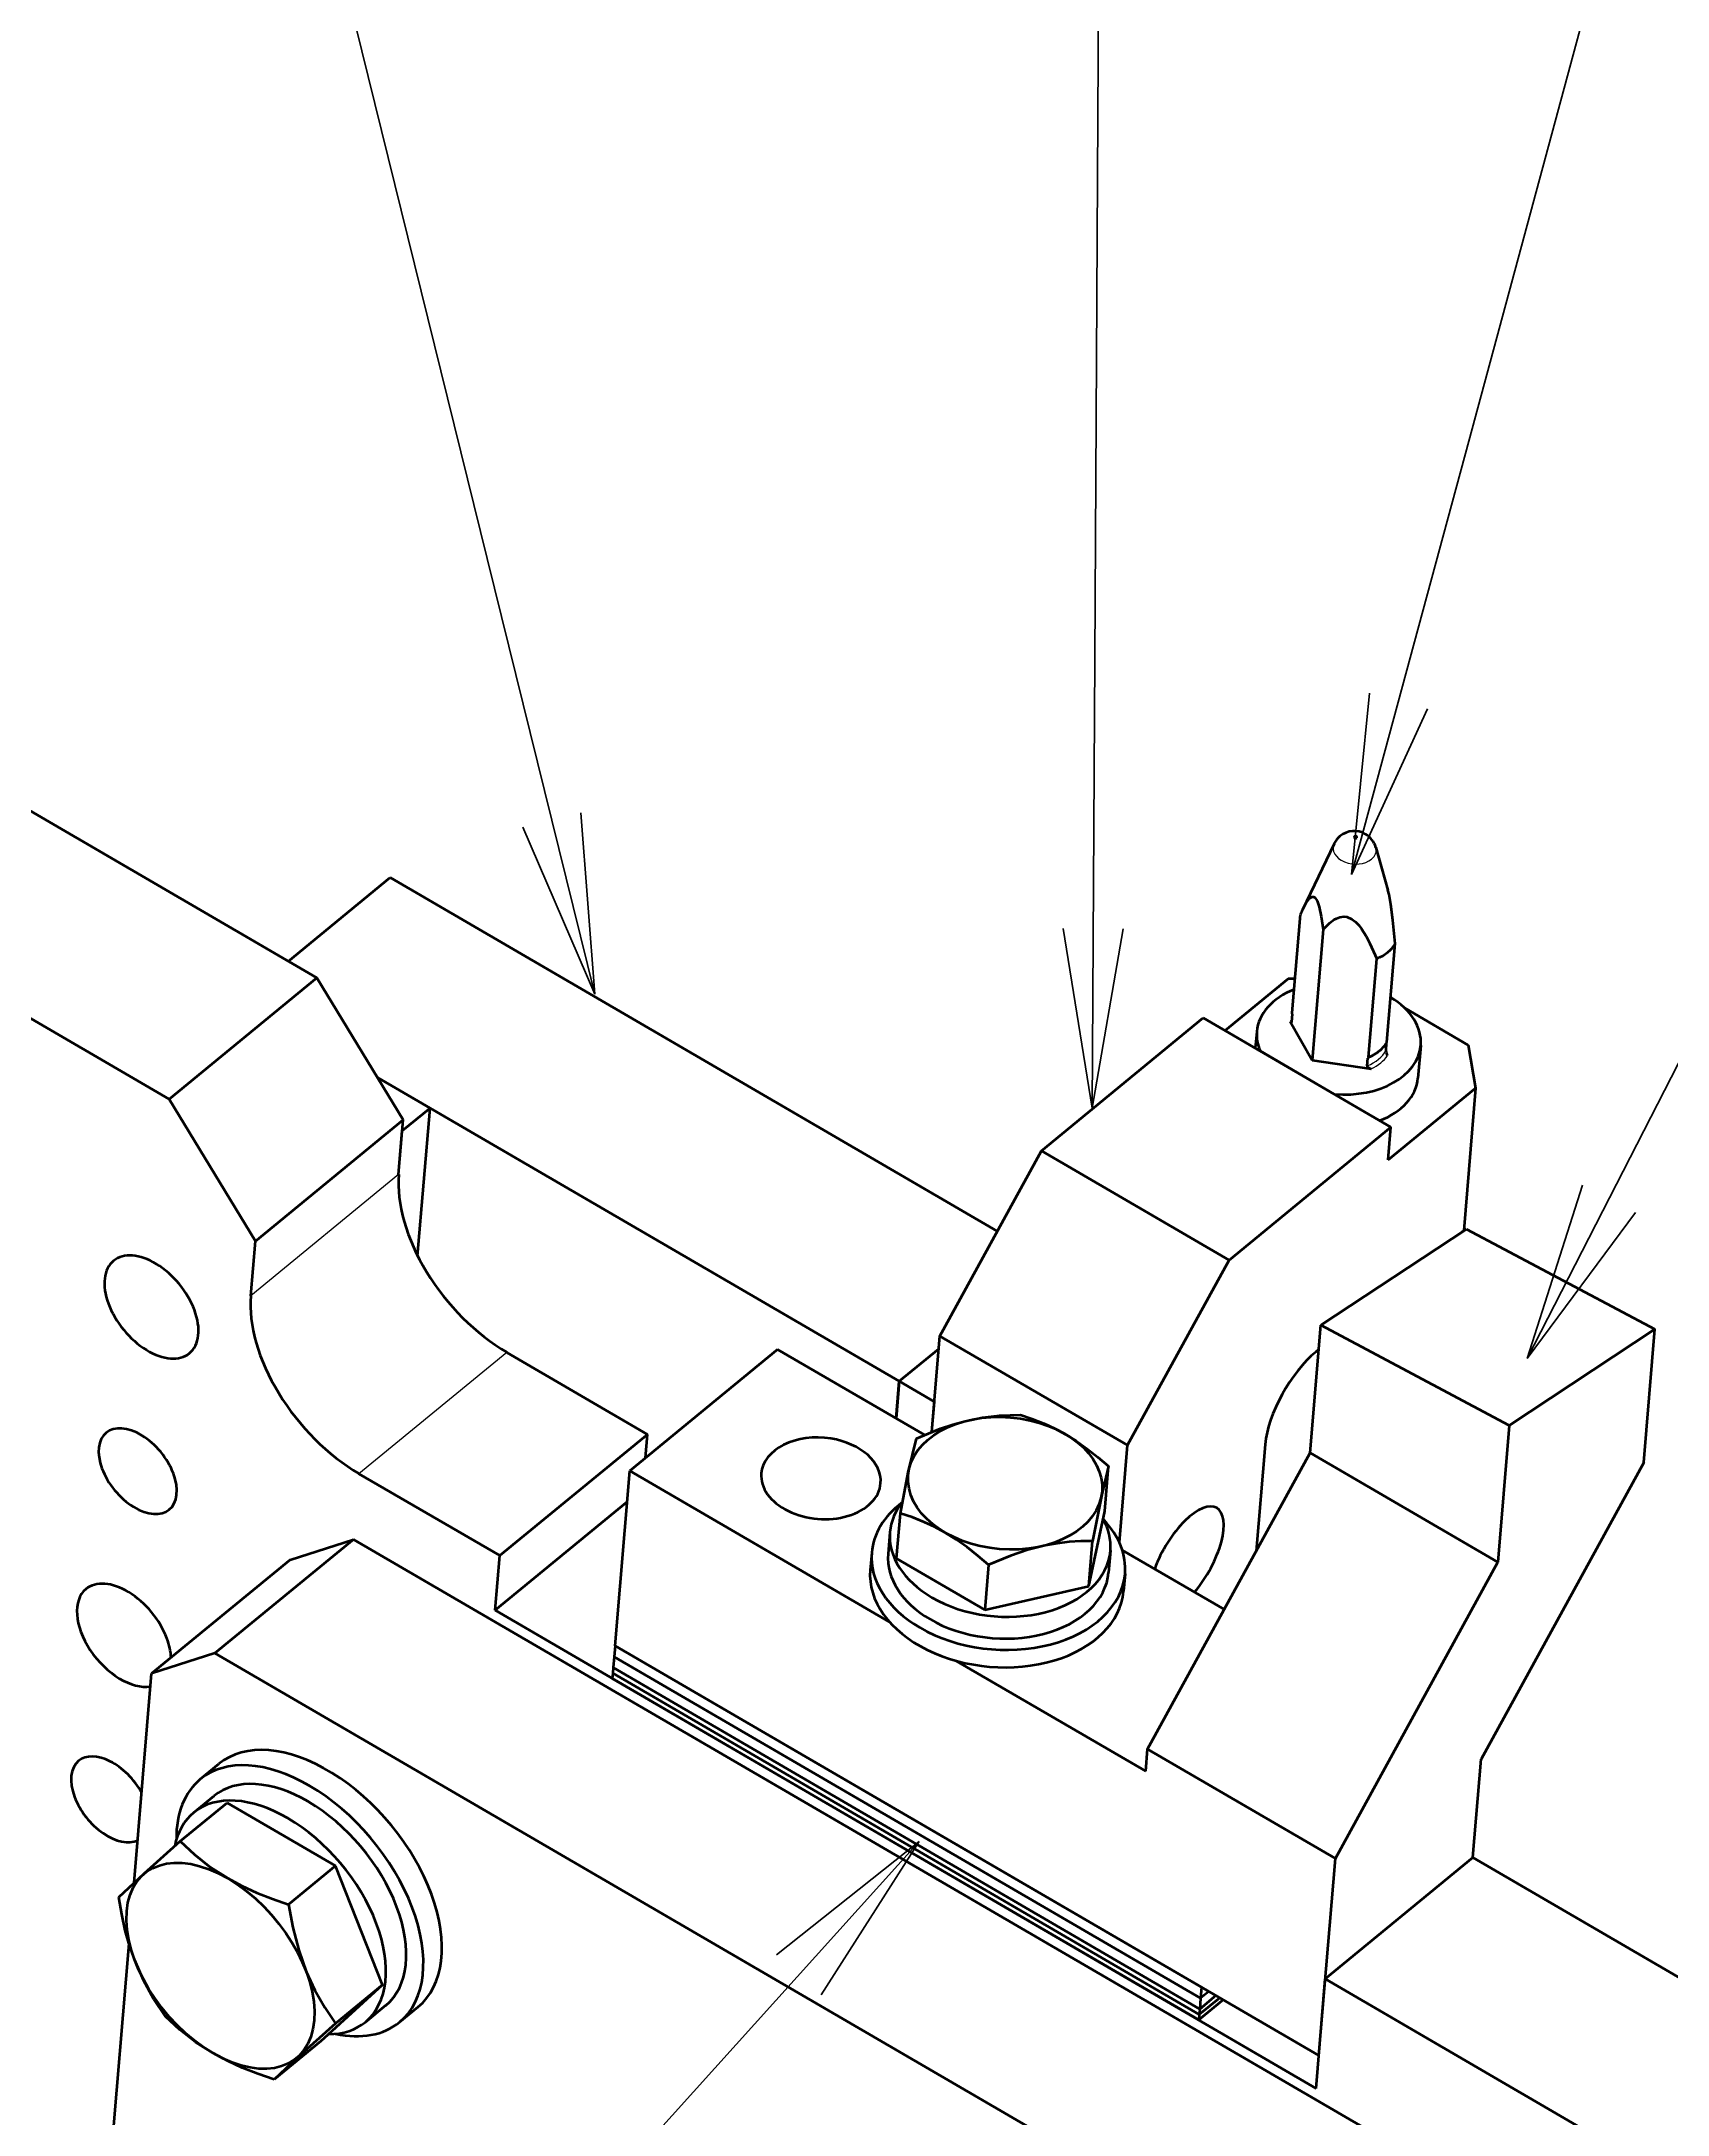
# Model space of a CAD drawing. Header units: millimetres. Extents: x 5606 to 13175, y -3239 to -2051.
# Drawn here: x 6810.4 to 6919.1, y -2763.5 to -2625 of the extents above; entities that cross this region are included whole.
import ezdxf

# ---------------------------------------------------------------- set-up
doc = ezdxf.new("R2010")
doc.units = ezdxf.units.MM
doc.layers.add('word_dim', color=253, linetype='Continuous')
doc.styles.get("Standard").update_dxf_attribs({"font": 'romans.shx', "bigfont": 'bigfont.shx'})
doc.dimstyles.new('RS1-4', dxfattribs={"dimscale": 4, "dimtxt": 3.5, "dimasz": 3, "dimexe": 1, "dimexo": 0, "dimgap": 1, "dimtad": 3, "dimdsep": 46, "dimtxsty": 'Standard', "dimblk1": 'OPEN', "dimblk2": 'OPEN', "dimsah": 1, "dimcen": 0, "dimclrd": 256, "dimclre": 256, "dimclrt": 3, "dimadec": 0, "dimazin": 0, "dimtfac": 1, "dimtmove": 0, "dimatfit": 3, "dimldrblk": 'OPEN', "dimfxl": 0, "dimtolj": 1, "dimtzin": 0, "dimarcsym": 0})

# ---------------------------------------------------------------- blocks, each defined once
blk = doc.blocks.new('A$C25B35021')
at = {"color": 7, "lineweight": 35}
for p, q in [((-149.68, -7.44), (-96.36, -38.47)), ((-91.45, -31.78), (-50.86, -55.4)), ((-92.3, -45.14), (-57.42, -65.44)), ((-40.81, -90.04), (-29.95, -70.23)), ((-75.43, -71.42), (-58.08, -81.52)), ((-7.64, -70.88), (-18.5, -90.69)), ((-93.91, -76.01), (-23.34, -117.08)), ((-28.26, -97.34), (-17.4, -77.53)), ((-29.55, -112.7), (-84.44, -80.75)), ((-29.37, -110.5), (-76.41, -83.12)), ((-37.21, -105.94), (-76.41, -83.12)), ((-32.6, -124.68), (-103.17, -83.61)), ((-37.27, -106.67), (-76.47, -83.85)), ((-37.27, -106.67), (-76.47, -83.85)), ((-37.39, -108.13), (-76.6, -85.31)), ((-37.36, -107.77), (-76.57, -84.95)), ((-37.36, -107.77), (-76.57, -84.95)), ((-37.33, -107.4), (-76.54, -84.58)), ((-37.33, -107.4), (-76.54, -84.58)), ((-19.06, -97.28), (13.73, -116.36)), ((-112.25, -142.84), (-108.91, -103.02)), ((-28.94, -105.38), (4.78, -125.01))]:
    blk.add_line(p, q, dxfattribs=at)
at = {"color": 7, "lineweight": 35, "ltscale": 0.121844}
blk.add_line((-28.35, -29.53), (-30.45, -33.93), dxfattribs=at)
at = {"color": 7, "lineweight": 35, "ltscale": 0.074579}
blk.add_line((-25.56, -29.76), (-24.74, -32.63), dxfattribs=at)
at = {"color": 7, "lineweight": 35, "ltscale": 0.220293}
blk.add_line((-98.26, -37.36), (-91.45, -31.78), dxfattribs=at)
at = {"color": 7, "lineweight": 35, "ltscale": 0.165141}
blk.add_line((-31.14, -40.82), (-30.59, -34.24), dxfattribs=at)
at = {"color": 7, "lineweight": 35, "ltscale": 0.219363}
blk.add_line((-29.08, -35.24), (-29.81, -43.99), dxfattribs=at)
at = {"color": 7, "lineweight": 35, "ltscale": 0.165142}
for p, q in [((-26.04, -43.79), (-25.49, -37.2)), ((-24.81, -42.77), (-24.26, -36.19))]:
    blk.add_line(p, q, dxfattribs=at)
at = {"color": 7, "lineweight": 35, "ltscale": 0.453615}
blk.add_line((-121.92, -37.45), (-106.24, -46.58), dxfattribs=at)
at = {"color": 7, "lineweight": 35, "ltscale": 0.319557}
blk.add_line((-106.24, -46.58), (-96.36, -38.47), dxfattribs=at)
at = {"color": 7, "lineweight": 35, "ltscale": 0.278077}
blk.add_line((-96.36, -38.47), (-90.58, -47.97), dxfattribs=at)
at = {"color": 7, "lineweight": 35, "ltscale": 0.136078}
blk.add_line((-31.42, -38.55), (-35.63, -42), dxfattribs=at)
at = {"color": 7, "lineweight": 35, "ltscale": 0.011873}
blk.add_line((-30.95, -38.54), (-31.42, -38.55), dxfattribs=at)
at = {"color": 7, "lineweight": 35, "ltscale": 0.350116}
blk.add_line((-47.91, -50.04), (-37.09, -41.16), dxfattribs=at)
at = {"color": 7, "lineweight": 35, "ltscale": 0.362889}
for p, q in [((-37.09, -41.16), (-24.54, -48.46)), ((-17.4, -77.53), (-29.95, -70.23))]:
    blk.add_line(p, q, dxfattribs=at)
at = {"color": 7, "lineweight": 35, "ltscale": 0.07473}
blk.add_line((-31.29, -41.39), (-29.81, -43.99), dxfattribs=at)
at = {"color": 7, "lineweight": 35, "ltscale": 0.012902}
blk.add_line((-31.17, -41.43), (-31.13, -40.91), dxfattribs=at)
at = {"color": 7, "lineweight": 35, "ltscale": 0.123136}
blk.add_line((-23.63, -40.49), (-19.38, -42.97), dxfattribs=at)
at = {"color": 7, "lineweight": 35, "ltscale": 0.027929}
blk.add_line((-33.52, -42.07), (-33.61, -43.18), dxfattribs=at)
at = {"color": 7, "lineweight": 35, "ltscale": 0.012903}
for p, q in [((-24.87, -43.33), (-24.83, -42.82)), ((-26.13, -44.37), (-26.09, -43.85))]:
    blk.add_line(p, q, dxfattribs=at)
at = {"color": 7, "lineweight": 35, "ltscale": 0.000511261}
blk.add_line((-24.83, -42.82), (-24.82, -42.8), dxfattribs=at)
at = {"color": 7, "lineweight": 35, "ltscale": 0.143446}
blk.add_line((-28.33, -46.25), (-33.29, -43.36), dxfattribs=at)
at = {"color": 7, "lineweight": 35, "ltscale": 0.099861}
blk.add_line((-29.81, -43.99), (-25.86, -44.55), dxfattribs=at)
at = {"color": 7, "lineweight": 35, "ltscale": 0.055047}
for p, q in [((-22.55, -42.99), (-22.74, -45.18)), ((-24.73, -50.65), (-24.54, -48.46))]:
    blk.add_line(p, q, dxfattribs=at)
at = {"color": 7, "lineweight": 35, "ltscale": 0.073305}
blk.add_line((-19.38, -42.97), (-18.88, -45.85), dxfattribs=at)
at = {"color": 7, "lineweight": 35, "ltscale": 0.101737}
blk.add_line((-88.79, -47.19), (-92.3, -45.14), dxfattribs=at)
at = {"color": 7, "lineweight": 35, "ltscale": 0.278076}
blk.add_line((-106.24, -46.58), (-100.46, -56.08), dxfattribs=at)
at = {"color": 7, "lineweight": 35, "ltscale": 0.18914}
blk.add_line((-24.73, -50.65), (-18.88, -45.85), dxfattribs=at)
at = {"color": 7, "lineweight": 35, "ltscale": 0.238538}
blk.add_line((-18.88, -45.85), (-19.67, -55.36), dxfattribs=at)
at = {"color": 7, "lineweight": 35, "ltscale": 0.31956}
for p, q in [((-100.46, -56.08), (-90.58, -47.97)), ((-74.25, -68.99), (-84.13, -77.09))]:
    blk.add_line(p, q, dxfattribs=at)
at = {"color": 7, "lineweight": 35, "ltscale": 0.091746}
blk.add_line((-90.89, -51.63), (-90.58, -47.97), dxfattribs=at)
at = {"color": 7, "lineweight": 35, "ltscale": 0.059918}
blk.add_line((-88.79, -47.19), (-90.64, -48.71), dxfattribs=at)
at = {"color": 7, "lineweight": 35, "ltscale": 0.248007}
blk.add_line((-89.62, -57.07), (-88.79, -47.19), dxfattribs=at)
at = {"color": 7, "lineweight": 35, "ltscale": 0.350114}
blk.add_line((-35.37, -57.34), (-24.54, -48.46), dxfattribs=at)
at = {"color": 7, "lineweight": 35, "ltscale": 0.073396}
blk.add_line((-90.89, -51.63), (-90.64, -48.71), dxfattribs=at)
at = {"color": 7, "lineweight": 35, "ltscale": 0.353019}
for p, q in [((-54.7, -62.42), (-47.91, -50.04)), ((-42.16, -69.72), (-35.37, -57.34))]:
    blk.add_line(p, q, dxfattribs=at)
at = {"color": 7, "lineweight": 35, "ltscale": 0.362892}
for p, q in [((-35.37, -57.34), (-47.91, -50.04)), ((-42.16, -69.72), (-54.7, -62.42))]:
    blk.add_line(p, q, dxfattribs=at)
at = {"color": 7, "lineweight": 13, "ltscale": 0.319559}
blk.add_line((-90.89, -51.63), (-100.77, -59.74), dxfattribs=at)
at = {"color": 7, "lineweight": 35, "ltscale": 0.291668}
for p, q in [((-29.23, -61.7), (-19.49, -55.28)), ((-16.63, -68.39), (-6.89, -61.97))]:
    blk.add_line(p, q, dxfattribs=at)
at = {"color": 7, "lineweight": 35, "ltscale": 0.007603}
blk.add_line((-19.67, -55.36), (-19.91, -55.56), dxfattribs=at)
at = {"color": 7, "lineweight": 35, "ltscale": 0.35656}
for p, q in [((-19.49, -55.28), (-6.89, -61.97)), ((-16.63, -68.39), (-29.23, -61.7))]:
    blk.add_line(p, q, dxfattribs=at)
at = {"color": 7, "lineweight": 35, "ltscale": 0.091745}
for p, q in [((-100.77, -59.74), (-100.46, -56.08)), ((-84.44, -80.75), (-84.13, -77.09))]:
    blk.add_line(p, q, dxfattribs=at)
at = {"color": 7, "lineweight": 35, "ltscale": 0.213903}
blk.add_line((-29.95, -70.23), (-29.23, -61.7), dxfattribs=at)
at = {"color": 7, "lineweight": 35, "ltscale": 0.223681}
blk.add_line((-7.64, -70.88), (-6.89, -61.97), dxfattribs=at)
at = {"color": 7, "lineweight": 13, "ltscale": 0.319562}
blk.add_line((-83.66, -63.51), (-93.54, -71.62), dxfattribs=at)
at = {"color": 7, "lineweight": 35, "ltscale": 0.272168}
blk.add_line((-74.25, -68.99), (-83.66, -63.51), dxfattribs=at)
at = {"color": 7, "lineweight": 35, "ltscale": 0.319559}
for p, q in [((-65.55, -63.31), (-75.43, -71.42)), ((-28.94, -105.38), (-19.06, -97.28))]:
    blk.add_line(p, q, dxfattribs=at)
at = {"color": 7, "lineweight": 35, "ltscale": 0.284199}
blk.add_line((-55.72, -69.03), (-65.55, -63.31), dxfattribs=at)
at = {"color": 7, "lineweight": 35, "ltscale": 0.085676}
blk.add_line((-57.42, -65.44), (-54.77, -63.27), dxfattribs=at)
blk.add_line((-57.42, -65.44), (-54.77, -63.27), dxfattribs=at)
at = {"color": 7, "lineweight": 35, "ltscale": 0.160821}
blk.add_line((-55.24, -68.83), (-54.7, -62.42), dxfattribs=at)
at = {"color": 7, "lineweight": 35, "ltscale": 0.006161}
blk.add_line((-29.37, -63.31), (-29.56, -63.47), dxfattribs=at)
at = {"color": 7, "lineweight": 35, "ltscale": 0.06216}
for p, q in [((-57.42, -65.44), (-57.63, -67.92)), ((-57.63, -67.92), (-57.42, -65.44))]:
    blk.add_line(p, q, dxfattribs=at)
at = {"color": 7, "lineweight": 35, "ltscale": 0.068043}
blk.add_line((-55.07, -66.81), (-57.42, -65.44), dxfattribs=at)
at = {"color": 7, "lineweight": 35, "ltscale": 0.050726}
blk.add_line((-55.24, -68.83), (-55.07, -66.81), dxfattribs=at)
at = {"color": 7, "lineweight": 35, "ltscale": 0.03939}
blk.add_line((-74.38, -70.56), (-74.25, -68.99), dxfattribs=at)
at = {"color": 7, "lineweight": 35, "ltscale": 0.229289}
blk.add_line((-16.63, -68.39), (-17.4, -77.53), dxfattribs=at)
at = {"color": 7, "lineweight": 35, "ltscale": 0.162944}
blk.add_line((-42.7, -76.22), (-42.16, -69.72), dxfattribs=at)
at = {"color": 7, "lineweight": 35, "ltscale": 0.179077}
blk.add_line((-32.95, -69.66), (-33.55, -76.8), dxfattribs=at)
at = {"color": 7, "lineweight": 35, "ltscale": 0.272171}
blk.add_line((-84.13, -77.09), (-93.54, -71.62), dxfattribs=at)
at = {"color": 7, "lineweight": 35, "ltscale": 0.293585}
blk.add_line((-76.41, -83.12), (-75.43, -71.42), dxfattribs=at)
at = {"color": 7, "lineweight": 35, "ltscale": 0.075567}
for p, q in [((-43.67, -74.12), (-43.42, -71.11)), ((-57.59, -77.28), (-57.34, -74.27)), ((-44.74, -79.13), (-44.49, -76.12)), ((-51.45, -77.7), (-51.7, -80.71))]:
    blk.add_line(p, q, dxfattribs=at)
at = {"color": 7, "lineweight": 35, "ltscale": 0.285584}
blk.add_line((-75.61, -73.5), (-84.44, -80.75), dxfattribs=at)
at = {"color": 7, "lineweight": 35, "ltscale": 0.127986}
blk.add_line((-44.74, -79.13), (-43.67, -74.12), dxfattribs=at)
at = {"color": 7, "lineweight": 35, "ltscale": 0.299585}
blk.add_line((-93.91, -76.01), (-103.17, -83.61), dxfattribs=at)
at = {"color": 7, "lineweight": 35, "ltscale": 0.111127}
blk.add_line((-98.13, -77.38), (-93.91, -76.01), dxfattribs=at)
at = {"color": 7, "lineweight": 35, "ltscale": 0.036698}
blk.add_line((-58.04, -75.52), (-58.16, -76.98), dxfattribs=at)
at = {"color": 7, "lineweight": 35, "ltscale": 0.299588}
blk.add_line((-98.13, -77.38), (-107.4, -84.98), dxfattribs=at)
at = {"color": 7, "lineweight": 35, "ltscale": 0.029358}
for p, q in [((-59.26, -76.89), (-59.36, -78.06)), ((-42.32, -78.31), (-42.42, -79.48))]:
    blk.add_line(p, q, dxfattribs=at)
at = {"color": 7, "lineweight": 35, "ltscale": 0.170407}
blk.add_line((-57.59, -77.28), (-51.7, -80.71), dxfattribs=at)
at = {"color": 7, "lineweight": 35, "ltscale": 0.036699}
blk.add_line((-43.29, -76.76), (-43.42, -78.22), dxfattribs=at)
at = {"color": 7, "lineweight": 35, "ltscale": 0.197372}
blk.add_line((-35.68, -80.69), (-42.51, -76.72), dxfattribs=at)
at = {"color": 7, "lineweight": 35, "ltscale": 0.178327}
blk.add_line((-51.7, -80.71), (-44.74, -79.13), dxfattribs=at)
at = {"color": 7, "lineweight": 35, "ltscale": 0.018349}
for p, q in [((-76.41, -83.12), (-76.47, -83.85)), ((-76.47, -83.85), (-76.54, -84.58)), ((-37.27, -106.67), (-37.33, -107.4)), ((-37.21, -105.94), (-37.27, -106.67))]:
    blk.add_line(p, q, dxfattribs=at)
at = {"color": 7, "lineweight": 35, "ltscale": 0.11113}
blk.add_line((-103.17, -83.61), (-107.4, -84.98), dxfattribs=at)
at = {"color": 7, "lineweight": 35, "ltscale": 0.365773}
blk.add_line((-53.58, -84.14), (-40.93, -91.5), dxfattribs=at)
at = {"color": 7, "lineweight": 35, "ltscale": 0.350696}
blk.add_line((-108.57, -98.96), (-107.4, -84.98), dxfattribs=at)
at = {"color": 7, "lineweight": 35, "ltscale": 0.009174}
for p, q in [((-76.57, -84.95), (-76.6, -85.31)), ((-37.36, -107.77), (-37.39, -108.13))]:
    blk.add_line(p, q, dxfattribs=at)
at = {"color": 7, "lineweight": 35, "ltscale": 0.009175}
for p, q in [((-76.54, -84.58), (-76.57, -84.95)), ((-37.33, -107.4), (-37.36, -107.77))]:
    blk.add_line(p, q, dxfattribs=at)
at = {"color": 7, "lineweight": 35, "ltscale": 0.036669}
blk.add_line((-40.93, -91.5), (-40.81, -90.04), dxfattribs=at)
at = {"color": 7, "lineweight": 35, "ltscale": 0.362891}
blk.add_line((-28.26, -97.34), (-40.81, -90.04), dxfattribs=at)
at = {"color": 7, "lineweight": 35, "ltscale": 0.039945}
for p, q in [((-104.15, -92.04), (-102.91, -91.02)), ((-90.83, -108.27), (-89.59, -107.26))]:
    blk.add_line(p, q, dxfattribs=at)
at = {"color": 7, "lineweight": 35, "ltscale": 0.165112}
blk.add_line((-19.06, -97.28), (-18.5, -90.69), dxfattribs=at)
at = {"color": 7, "lineweight": 35, "ltscale": 0.101541}
for p, q in [((-105.49, -96.19), (-102.35, -93.61)), ((-91.97, -105.79), (-95.11, -108.37)), ((-96.08, -109.54), (-99.22, -112.11))]:
    blk.add_line(p, q, dxfattribs=at)
at = {"color": 7, "lineweight": 35, "ltscale": 0.043939}
for p, q in [((-104.59, -94.27), (-103.23, -93.16)), ((-93.11, -108.27), (-91.75, -107.15))]:
    blk.add_line(p, q, dxfattribs=at)
at = {"color": 7, "lineweight": 35, "ltscale": 0.209734}
blk.add_line((-95.1, -97.83), (-102.35, -93.61), dxfattribs=at)
at = {"color": 7, "lineweight": 35, "ltscale": 0.101544}
blk.add_line((-95.1, -97.83), (-98.24, -100.41), dxfattribs=at)
at = {"color": 7, "lineweight": 35, "ltscale": 0.213774}
blk.add_line((-91.97, -105.79), (-95.1, -97.83), dxfattribs=at)
at = {"color": 7, "lineweight": 35, "ltscale": 0.330254}
blk.add_line((-29.37, -110.5), (-28.26, -97.34), dxfattribs=at)
at = {"color": 7, "lineweight": 35, "ltscale": 0.139003}
blk.add_line((-96.08, -109.54), (-91.97, -105.79), dxfattribs=at)
at = {"color": 7, "lineweight": 35, "ltscale": 0.044217}
blk.add_line((-35.99, -106.65), (-37.36, -107.77), dxfattribs=at)
blk.add_line((-35.99, -106.65), (-37.36, -107.77), dxfattribs=at)
at = {"color": 7, "lineweight": 35, "ltscale": 0.035373}
blk.add_line((-36.24, -106.5), (-37.33, -107.4), dxfattribs=at)
blk.add_line((-36.24, -106.5), (-37.33, -107.4), dxfattribs=at)
at = {"color": 7, "lineweight": 35, "ltscale": 0.017685}
blk.add_line((-36.72, -106.22), (-37.27, -106.67), dxfattribs=at)
blk.add_line((-36.72, -106.22), (-37.27, -106.67), dxfattribs=at)
at = {"color": 7, "lineweight": 35, "ltscale": 0.183491}
blk.add_line((-29.55, -112.7), (-28.94, -105.38), dxfattribs=at)
at = {"color": 7, "lineweight": 35, "ltscale": 0.053059}
blk.add_line((-35.75, -106.79), (-37.39, -108.13), dxfattribs=at)
at = {"color": 7, "lineweight": 35}
for points in [[(-30.45, -33.93), (-30.25, -33.54), (-30.08, -33.29), (-29.99, -33.18), (-29.86, -33.09), (-29.8, -33.06), (-29.72, -33.07), (-29.64, -33.11), (-29.48, -33.34)], [(-24.26, -36.19), (-24.41, -34.63), (-24.55, -33.58), (-24.67, -32.9), (-24.74, -32.63)], [(-29.48, -33.34), (-29.34, -33.74), (-29.21, -34.38), (-29.08, -35.24)], [(-29.08, -35.24), (-28.63, -34.8), (-28.34, -34.59), (-28.19, -34.51), (-27.95, -34.42), (-27.68, -34.38)], [(-27.68, -34.38), (-27.49, -34.41), (-27.16, -34.55), (-26.92, -34.74), (-26.7, -34.96), (-26.52, -35.2), (-26.21, -35.69), (-25.95, -36.19), (-25.49, -37.2)], [(-31.29, -41.39), (-31.24, -41.46), (-31.22, -41.48), (-31.21, -41.48), (-31.19, -41.48), (-31.18, -41.46)], [(-24.78, -43.67), (-24.85, -43.48), (-24.87, -43.33)], [(-26.13, -44.37), (-26.13, -44.39), (-26.1, -44.44), (-26.07, -44.47), (-25.98, -44.52), (-25.86, -44.55)], [(-56.26, -69.26), (-54.65, -68.61), (-53.84, -68.34), (-53.02, -68.11), (-51.86, -67.87), (-50.72, -67.74), (-49.31, -67.68)], [(-49.31, -67.68), (-48.52, -67.95), (-47.72, -68.27), (-47.02, -68.59), (-46.33, -68.97)], [(-57.34, -74.27), (-56.81, -71.54), (-56.26, -69.26)], [(-46.33, -68.97), (-45.58, -69.43), (-44.85, -69.95), (-44.13, -70.51), (-43.42, -71.11)], [(-43.42, -71.11), (-43.88, -73), (-44.49, -76.12)], [(-54.36, -75.56), (-55.05, -75.18), (-55.75, -74.85), (-56.55, -74.53), (-57.34, -74.27)], [(-51.45, -77.7), (-52.16, -77.1), (-52.88, -76.54), (-53.61, -76.02), (-54.36, -75.56)], [(-44.49, -76.12), (-45.27, -76.13), (-46.05, -76.18), (-46.85, -76.28), (-47.66, -76.42), (-48.83, -76.71), (-49.99, -77.1), (-51.45, -77.7)], [(-109.6, -99.93), (-107.91, -98.35), (-105.49, -96.19)], [(-105.49, -96.19), (-104.54, -97.07), (-103.48, -97.91), (-102.31, -98.66)], [(-102.31, -98.66), (-101.36, -99.17), (-100.36, -99.63), (-99.31, -100.04), (-98.24, -100.41)], [(-106.47, -107.89), (-107.25, -106.74), (-107.94, -105.48), (-108.53, -104.13), (-108.87, -103.15), (-109.16, -102.14), (-109.4, -101.05), (-109.6, -99.93)], [(-98.24, -100.41), (-97.95, -101.96), (-97.56, -103.46), (-97.06, -104.89), (-96.49, -106.14), (-95.83, -107.29), (-95.11, -108.37)], [(-103.29, -110.36), (-104.46, -109.61), (-105.52, -108.78), (-106.47, -107.89)], [(-95.11, -108.37), (-97.68, -110.67), (-99.22, -112.11)], [(-99.22, -112.11), (-100.29, -111.74), (-101.34, -111.33), (-102.34, -110.87), (-103.29, -110.36)]]:
    blk.add_lwpolyline(points, dxfattribs=at)
for centre, radius, start, end in [((-27, -30.17), 1.5, 129.3664, 154.5569), ((-27, -30.17), 1.5, 59.7988, 129.3664), ((-27, -30.17), 1.5, 15.8574, 59.7988), ((-20.98, -38.4), 10.48, 154.7226, 156.5726), ((-31.26, -41.43), 0.089, 333.9099, 357.826), ((-31.51, -40.9), 0.375, 357.6264, 12.1791), ((-25.99, -43.87), 0.0922, 121.6112, 171.6871)]:
    blk.add_arc(centre, radius, start, end, dxfattribs=at)
for centre, major_axis, ratio, start_param, end_param in [((-26.91, -29.08), (-0.098, 0.0082), 0.679191, 5.672893, 6.846868), ((-26.91, -29.08), (-0.098, 0.0082), 0.679191, 2.5313, 5.672893), ((-26.91, -29.08), (-0.098, 0.0082), 0.679191, 0.563683, 2.5313), ((-27.42, -35.21), (3.39, -0.28), 0.679191, 5.374361, 5.971425), ((-28.03, -42.53), (-5.48, 0.46), 0.679191, 5.341497, 6.28318), ((-28.03, -42.53), (-5.48, 0.46), 0.679191, 3.141635, 4.083151), ((-28.03, -42.53), (-5.48, 0.46), 0.679191, 6.28318, 6.631134), ((-27.97, -41.8), (3.39, -0.28), 0.679191, 5.74564, 5.971425), ((-28.03, -42.53), (-5.48, 0.46), 0.679191, 1.573059, 3.141635), ((-27.97, -41.8), (3.39, -0.28), 0.679191, 5.374361, 5.74564), ((-28.22, -44.72), (5.48, -0.46), 0.679191, 5.33111, 6.283228), ((-83.04, -56.19), (6.34, -7.73), 0.601467, 3.696099, 5.266896), ((-107.41, -60.48), (2.54, -3.09), 0.601467, 3.14163, 6.283223), ((-107.41, -60.48), (2.54, -3.09), 0.601467, 1.054507, 3.14163), ((-107.41, -60.48), (2.54, -3.09), 0.601467, 0.000038, 1.054507), ((-92.93, -64.3), (6.34, -7.73), 0.601467, 3.696099, 5.266896), ((-29.86, -67.13), (-2.52, -4.32), 0.420639, 3.987607, 5.558403), ((-50.34, -72.26), (-6.48, 0.54), 0.679191, 4.10209640242075, 10.38528170959441), ((-108.33, -71.45), (2.11, -2.57), 0.601467, 3.14163, 6.283223), ((-108.33, -71.45), (2.11, -2.57), 0.601467, 1.054507, 3.14163), ((-62.65, -71.93), (3.99, -0.33), 0.679191, 1.460504, 3.141627), ((-62.65, -71.93), (3.99, -0.33), 0.679191, 0.000035, 1.460504), ((-108.33, -71.45), (2.11, -2.57), 0.601467, 0.000038, 1.054507), ((-62.65, -71.93), (3.99, -0.33), 0.679191, 3.141627, 6.28322), ((-50.79, -77.6), (-8.47, 0.71), 0.679191, 5.636427, 6.283173), ((-50.67, -76.14), (7.37, -0.62), 0.679191, 2.711109, 3.14158), ((-50.67, -76.14), (7.37, -0.62), 0.679191, 6.283173, 6.709437), ((-50.79, -77.6), (-8.47, 0.71), 0.679191, 3.14158, 3.787937), ((-38.2, -77.37), (-2.01, -3.46), 0.420639, 3.1416, 5.125363), ((-38.2, -77.37), (-2.01, -3.46), 0.420639, 1.157811, 3.1416), ((-50.67, -76.14), (7.37, -0.62), 0.679191, 3.14158, 4.102096), ((-50.79, -77.6), (-8.47, 0.71), 0.679191, 6.283173, 7.243689), ((-50.79, -77.6), (-7.37, 0.62), 0.679191, 6.283173, 7.243689), ((-50.67, -76.14), (7.37, -0.62), 0.679191, 4.102096, 6.283173), ((-109.25, -82.42), (2.54, -3.09), 0.601467, 1.054507, 3.14163), ((-50.89, -78.77), (-8.47, 0.71), 0.679191, 6.283173, 9.424766), ((-50.79, -77.6), (-8.47, 0.71), 0.679191, 0.960504, 3.14158), ((-50.79, -77.6), (-7.37, 0.62), 0.679191, 0.960504, 3.14158), ((-109.25, -82.42), (2.54, -3.09), 0.601467, 3.14163, 5.945189), ((-109.25, -82.42), (2.54, -3.09), 0.601467, 0.662271, 1.054507), ((-96.25, -99.14), (6.66, -8.12), 0.601467, 0.000012, 3.141605), ((-110.17, -93.39), (2.11, -2.57), 0.601467, 3.14163, 4.196099), ((-110.17, -93.39), (2.11, -2.57), 0.601467, 1.269104, 3.14163), ((-97.49, -100.16), (6.66, -8.12), 0.601467, 2.125303, 3.141605), ((-97.49, -100.16), (6.66, -8.12), 0.601467, 3.141605, 3.785422), ((-97.49, -100.16), (5.74, -7), 0.601467, 2.125303, 3.141605), ((-97.49, -100.16), (6.66, -8.12), 0.601467, 0.000012, 2.125303), ((-110.17, -93.39), (2.11, -2.57), 0.601467, 4.196099, 6.122856), ((-98.85, -101.27), (-5.74, 7), 0.601467, 5.266896, 6.283198), ((-97.49, -100.16), (5.74, -7), 0.601467, 0.000012, 2.125303), ((-98.85, -101.27), (-5.74, 7), 0.601467, 0.000012, 0.45609), ((-98.85, -101.27), (-5.74, 7), 0.601467, 3.141605, 5.266896), ((-102.8, -104.51), (5.07, -6.18), 0.601467, 5.266896, 11.550081), ((-98.85, -101.27), (-5.74, 7), 0.601467, 2.681263, 3.141605), ((-97.49, -100.16), (6.66, -8.12), 0.601467, 5.638971, 6.283198)]:
    blk.add_ellipse(centre, major_axis=major_axis, ratio=ratio, start_param=start_param, end_param=end_param, dxfattribs=at)
at = {"color": 7, "lineweight": 13}
for centre, major_axis, start_param, end_param in [((-26.97, -29.89), (1.44, -0.12), 2.89102, 5.672893), ((-26.97, -29.89), (1.44, -0.12), 5.672893, 6.533839), ((-28.03, -42.53), (3.56, -0.3), 2.692855, 2.778539), ((-27.98, -41.87), (3.36, -0.28), 5.366353, 5.979432), ((-28.02, -42.38), (3.36, -0.28), 5.366353, 5.979432), ((-28.03, -42.53), (3.56, -0.3), 5.425654, 5.920132)]:
    blk.add_ellipse(centre, major_axis=major_axis, ratio=0.679191, start_param=start_param, end_param=end_param, dxfattribs=at)
blk = doc.blocks.new('aa1')
for p, q in [((-0.4, 0.0667), (0, 0)), ((0, 0), (-1, 0)), ((-0.4, -0.0667), (0, 0))]:
    blk.add_line(p, q)
blk = doc.blocks.new('aa2')
blk.add_circle((0, 0), 1)
blk = doc.blocks.new('*D270')
at = {"layer": 'DEFPOINTS', "color": 0, "linetype": 'Continuous', "ltscale": 2}
for p in [(6988.05, -2560), (6988.05, -2560), (6909.69, -2712.99)]:
    blk.add_point(p, dxfattribs=at)
at = {"layer": 'word_dim', "linetype": 'Continuous', "lineweight": -2, "ltscale": 2}
blk.add_line((6923.37, -2686.29), (6974.38, -2586.7), dxfattribs=at)
at = {"layer": 'word_dim', "linetype": 'Continuous', "lineweight": -2, "ltscale": 2, "xscale": 30, "yscale": 30, "zscale": 30}
for name, p, rotation in [('aa2', (6988.05, -2560), 62.8782168120077), ('aa1', (6909.69, -2712.99), 242.8782168120077)]:
    blk.add_blockref(name, p, dxfattribs=dict(at, rotation=rotation))
at = {"layer": 'word_dim', "color": 3, "linetype": 'Continuous', "ltscale": 2, "insert": (6948.87, -2636.49), "char_height": 0.000004, "attachment_point": 5, "rotation": 62.8782}
blk.add_mtext('\\A1;171.89', dxfattribs=at)
blk = doc.blocks.new('_Open')
at = {"color": 0, "lineweight": -2}
for p, q in [((-1, 0.1667), (0, 0)), ((-1, -0.1667), (0, 0)), ((0, 0), (-1, 0))]:
    blk.add_line(p, q, dxfattribs=at)
blk = doc.blocks.new('*D272')
at = {"layer": 'DEFPOINTS', "color": 0, "linetype": 'Continuous', "ltscale": 2}
for p in [(6881.64, -2509.35), (6881.64, -2509.35), (6880.61, -2696.26)]:
    blk.add_point(p, dxfattribs=at)
at = {"layer": 'word_dim', "linetype": 'Continuous', "lineweight": -2, "ltscale": 2}
blk.add_line((6880.78, -2666.26), (6881.47, -2539.35), dxfattribs=at)
at = {"layer": 'word_dim', "linetype": 'Continuous', "lineweight": -2, "ltscale": 2, "xscale": 30, "yscale": 30, "zscale": 30}
for name, p, rotation in [('aa2', (6881.64, -2509.35), 89.68536851032539), ('aa1', (6880.61, -2696.26), 269.6853685103254)]:
    blk.add_blockref(name, p, dxfattribs=dict(at, rotation=rotation))
at = {"layer": 'word_dim', "color": 3, "linetype": 'Continuous', "ltscale": 2, "insert": (6881.12, -2602.81), "char_height": 0.000004, "attachment_point": 5, "rotation": 89.6854}
blk.add_mtext('\\A1;186.91', dxfattribs=at)
blk = doc.blocks.new('*D279')
at = {"layer": 'DEFPOINTS', "color": 0, "linetype": 'Continuous', "ltscale": 2}
for p in [(6798.75, -2492.04), (6798.75, -2492.04), (6847.36, -2688.65)]:
    blk.add_point(p, dxfattribs=at)
at = {"layer": 'word_dim', "linetype": 'Continuous', "lineweight": -2, "ltscale": 2}
blk.add_line((6840.16, -2659.53), (6805.95, -2521.17), dxfattribs=at)
at = {"layer": 'word_dim', "linetype": 'Continuous', "lineweight": -2, "ltscale": 2, "xscale": 30, "yscale": 30, "zscale": 30}
for name, p, rotation in [('aa2', (6798.75, -2492.04), 103.8866954828847), ('aa1', (6847.36, -2688.65), 283.8866954828847)]:
    blk.add_blockref(name, p, dxfattribs=dict(at, rotation=rotation))
at = {"layer": 'word_dim', "color": 3, "linetype": 'Continuous', "ltscale": 2, "insert": (6823.05, -2590.35), "char_height": 0.000004, "attachment_point": 5, "rotation": 283.8867}
blk.add_mtext('\\A1;202.53', dxfattribs=at)
blk = doc.blocks.new('*D281')
at = {"layer": 'DEFPOINTS', "color": 0, "linetype": 'Continuous', "ltscale": 2}
for p in [(6869.03, -2745.27), (6692.13, -2941.49), (6692.13, -2941.49)]:
    blk.add_point(p, dxfattribs=at)
at = {"layer": 'word_dim', "linetype": 'Continuous', "lineweight": -2, "ltscale": 2}
blk.add_line((6848.94, -2767.55), (6712.22, -2919.2), dxfattribs=at)
at = {"layer": 'word_dim', "linetype": 'Continuous', "lineweight": -2, "ltscale": 2, "xscale": 30, "yscale": 30, "zscale": 30}
for name, p, rotation in [('aa1', (6869.03, -2745.27), 47.96449730262332), ('aa2', (6692.13, -2941.49), 227.9644973026234)]:
    blk.add_blockref(name, p, dxfattribs=dict(at, rotation=rotation))
at = {"layer": 'word_dim', "color": 3, "linetype": 'Continuous', "ltscale": 2, "insert": (6780.58, -2843.38), "char_height": 0.000004, "attachment_point": 5, "rotation": 47.9645}
blk.add_mtext('\\A1;264.19', dxfattribs=at)
blk = doc.blocks.new('*D285')
at = {"layer": 'DEFPOINTS', "color": 0, "linetype": 'Continuous', "ltscale": 2}
for p in [(6962.05, -2443.62), (6962.05, -2443.62), (6897.95, -2680.64)]:
    blk.add_point(p, dxfattribs=at)
at = {"layer": 'word_dim', "linetype": 'Continuous', "lineweight": -2, "ltscale": 2}
blk.add_line((6905.78, -2651.68), (6954.22, -2472.58), dxfattribs=at)
at = {"layer": 'word_dim', "linetype": 'Continuous', "lineweight": -2, "ltscale": 2, "xscale": 30, "yscale": 30, "zscale": 30}
for name, p, rotation in [('aa2', (6962.05, -2443.62), 74.86657682229644), ('aa1', (6897.95, -2680.64), 254.8665768222964)]:
    blk.add_blockref(name, p, dxfattribs=dict(at, rotation=rotation))
at = {"layer": 'word_dim', "color": 3, "linetype": 'Continuous', "ltscale": 2, "insert": (6930, -2562.13), "char_height": 0.000004, "attachment_point": 5, "rotation": 74.8666}
blk.add_mtext('\\A1;245.54', dxfattribs=at)

msp = doc.modelspace()

# ---------------------------------------------------------------- block references
at = {"layer": 'word_dim', "linetype": 'Continuous', "ltscale": 2}
msp.add_blockref('A$C25B35021', (6925.123, -2649.07), dxfattribs=at)

# ---------------------------------------------------------------- dimensions: what is measured, and where the dimension line sits
at = {"layer": 'word_dim', "color": 3, "linetype": 'Continuous', "ltscale": 2}
for p1, p2, picture, middle in [((6897.946, -2680.64), (6962.048, -2443.618), '*D285', (6929.997, -2562.129)), ((6847.358, -2688.655), (6798.75, -2492.044), '*D279', (6823.054, -2590.349)), ((6880.611, -2696.259), (6881.638, -2509.352), '*D272', (6881.125, -2602.805)), ((6909.693, -2712.987), (6988.053, -2560.002), '*D270', (6948.873, -2636.495)), ((6869.028, -2745.268), (6692.131, -2941.486), '*D281', (6780.58, -2843.377))]:
    dim = msp.add_aligned_dim(p1=p1, p2=p2, distance=0, dimstyle='RS1-4', override={"dimtxt": 1e-06, "dimasz": 7.5, "dimgap": 0, "dimblk1": 'aa1', "dimblk2": 'aa2', "dimse1": 1, "dimse2": 1}, dxfattribs=at)
    dim.commit()
    dim.dimension.update_dxf_attribs({"geometry": picture, "text_midpoint": middle})

doc.saveas('drawing.dxf')
